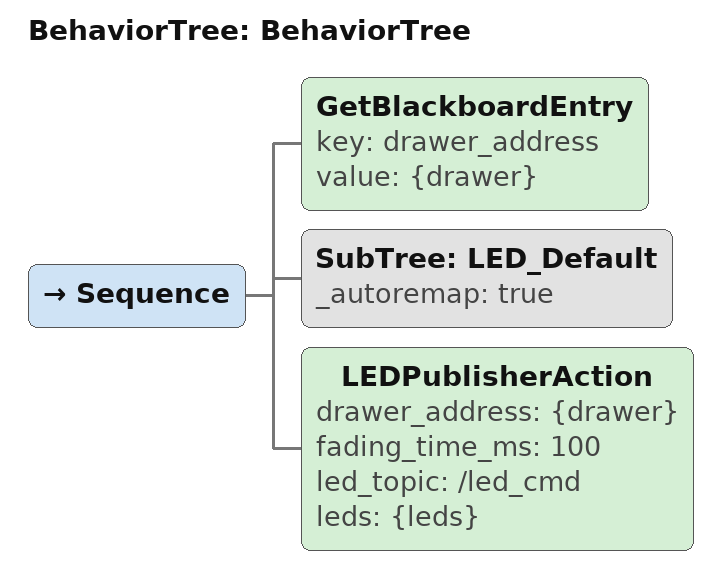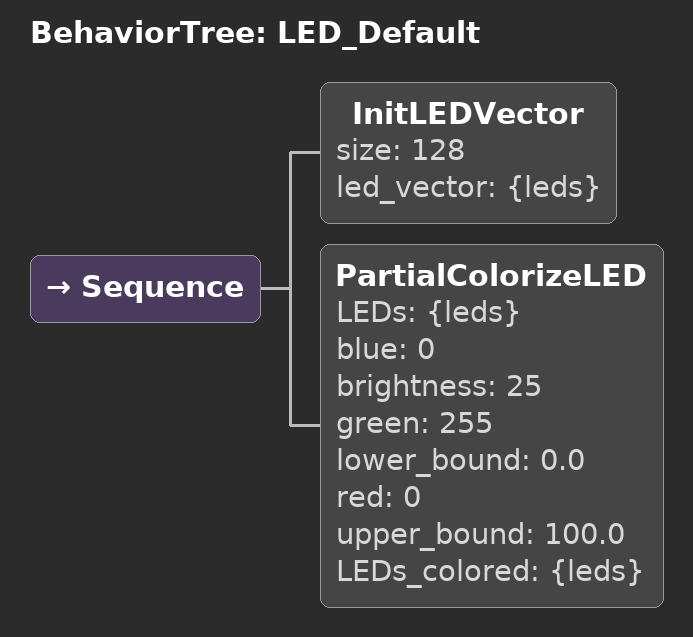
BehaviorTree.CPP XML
<?xml version="1.0" encoding="UTF-8"?>
<root BTCPP_format="4"
      main_tree_to_execute="BehaviorTree">
  <BehaviorTree ID="BehaviorTree">
    <Sequence>
      <GetBlackboardEntry key="drawer_address"
                          value="{drawer}"/>
      <SubTree ID="LED_Default"
               _autoremap="true"/>
      <LEDPublisherAction drawer_address="{drawer}"
                          fading_time_ms="100"
                          led_topic="/led_cmd"
                          leds="{leds}"/>
    </Sequence>
  </BehaviorTree>

  <BehaviorTree ID="LED_Default">
    <Sequence>
      <InitLEDVector size="128"
                     led_vector="{leds}"/>
      <PartialColorizeLED LEDs="{leds}"
                          blue="0"
                          brightness="25"
                          green="255"
                          lower_bound="0.0"
                          red="0"
                          upper_bound="100.0"
                          LEDs_colored="{leds}"/>
    </Sequence>
  </BehaviorTree>

</root>
